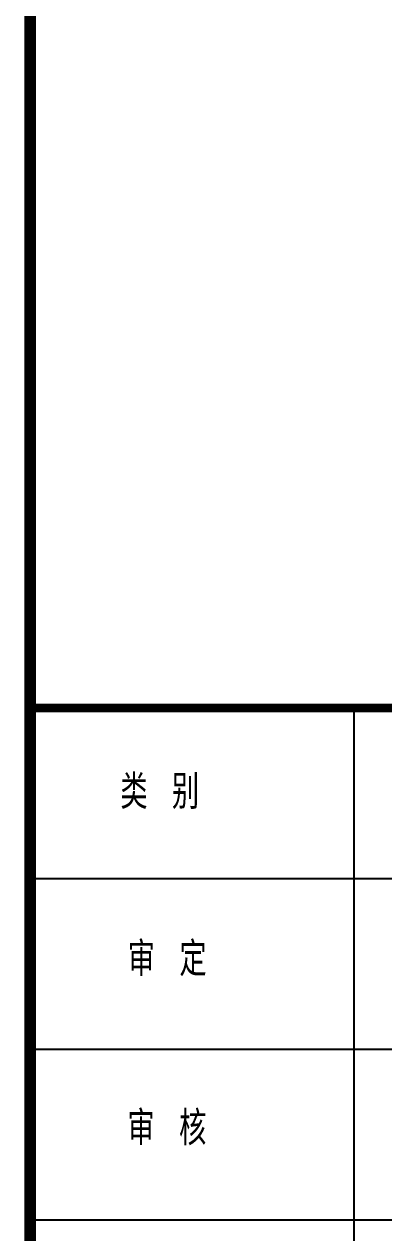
# Model space of a CAD drawing. Extents: x 33088 to 140010, y 13737 to 369010.
# Drawn here: x 114805 to 117124, y 37443 to 45237 of the extents above; entities that cross this region are included whole.
import ezdxf

# ---------------------------------------------------------------- set-up
doc = ezdxf.new("R2010")
doc.units = 0
doc.header["$LTSCALE"] = 1000
doc.header["$MEASUREMENT"] = 0
for name, color, linetype in [('PP-PM-TK', 7, 'CONTINUOUS'), ('PUB_TEXT', 7, 'CONTINUOUS'), ('PUB_TITLE', 4, 'CONTINUOUS')]:
    doc.layers.add(name, color=color, linetype=linetype)
doc.styles.add('TQ', font='txt.shx', dxfattribs={"width": 0.8, "bigfont": 'hztxt.shx'})

msp = doc.modelspace()

# ---------------------------------------------------------------- linework, layer by layer
at = {"layer": 'PP-PM-TK', "color": 4, "const_width": 77}
msp.add_lwpolyline([(114843.4, 75236.5), (114843.4, 15236.5)], dxfattribs=at)
at = {"layer": 'PUB_TITLE', "color": 4}
for p, q in [((116933.3, 33127), (116933.3, 40827)), ((114843.4, 39727), (120893.4, 39727)), ((114843.4, 38627), (120893.4, 38627)), ((114843.4, 37527), (120893.4, 37527))]:
    msp.add_line(p, q, dxfattribs=at)
at = {"layer": 'PUB_TITLE', "color": 4, "const_width": 55}
msp.add_lwpolyline([(114843.4, 40827), (120893.4, 40827)], dxfattribs=at)

# ---------------------------------------------------------------- texts
at = {"layer": 'PUB_TEXT', "color": 2, "char_height": 220, "width": 1847.813, "attachment_point": 1, "style": 'TQ'}
for s, insert in [('类 别', (115424.9, 40396.9)), ('审 定', (115472.9, 39318.5)), ('审 核', (115470.9, 38228.2))]:
    msp.add_mtext(s, dxfattribs=dict(at, insert=insert))

doc.saveas('drawing.dxf')
